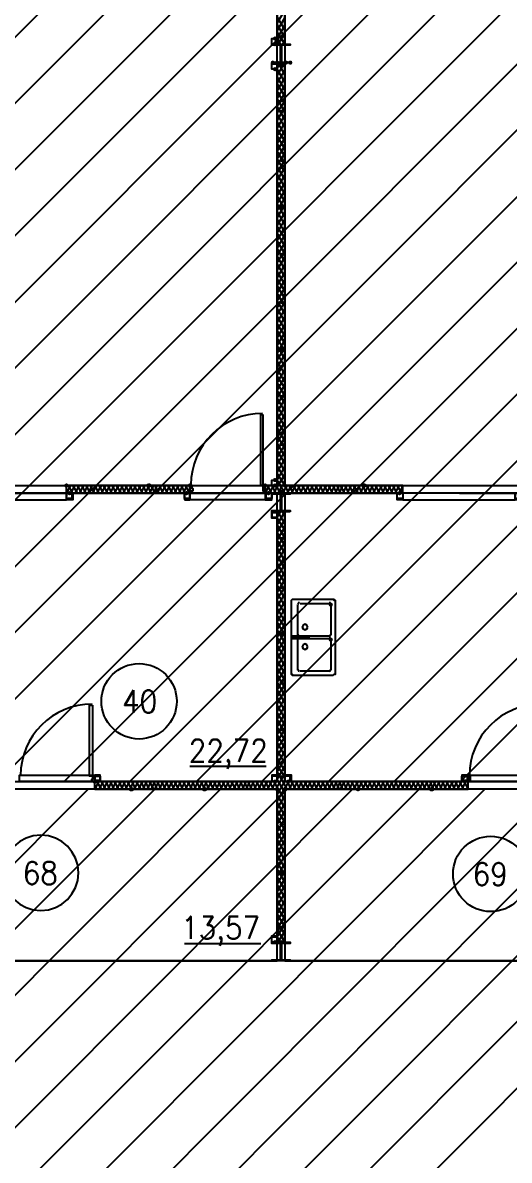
# Model space of a CAD drawing. Header units: millimetres. Extents: x 0 to 420, y 0 to 297.
# Drawn here: x 194.56 to 213.42, y 174.48 to 218.55 of the extents above; entities that cross this region are included whole.
import ezdxf

# ---------------------------------------------------------------- set-up
doc = ezdxf.new("R2010")
doc.units = ezdxf.units.MM
doc.layers.get('0').update_dxf_attribs({"linetype": 'CONTINUOUS'})
doc.styles.get("Standard").update_dxf_attribs({"font": 'STANDARD'})

msp = doc.modelspace()

# ---------------------------------------------------------------- hatches: boundary and pattern name
at = {"true_color": 0x000007}
for points in [[(204.427667, 217.932), (204.402796, 217.872204), (204.343, 217.847333), (204.283204, 217.872204), (204.258333, 217.932), (204.283204, 217.991796), (204.343, 218.016667), (204.402796, 217.991796)], [(204.427667, 217.720333), (204.402796, 217.660537), (204.343, 217.635667), (204.283204, 217.660537), (204.258333, 217.720333), (204.283204, 217.780129), (204.343, 217.805), (204.402796, 217.780129)], [(204.343, 217.000667), (204.318129, 216.940871), (204.258333, 216.916), (204.198537, 216.940871), (204.173667, 217.000667), (204.198537, 217.060462), (204.258333, 217.085333), (204.318129, 217.060463)], [(204.427667, 216.746667), (204.402796, 216.686871), (204.343, 216.662), (204.283204, 216.686871), (204.258333, 216.746667), (204.283204, 216.806462), (204.343, 216.831333), (204.402796, 216.806463)], [(204.512333, 217.000667), (204.487462, 216.940871), (204.427667, 216.916), (204.367871, 216.940871), (204.343, 217.000667), (204.367871, 217.060462), (204.427667, 217.085333), (204.487462, 217.060463)], [(204.681667, 216.916), (204.656796, 216.856204), (204.597, 216.831333), (204.537204, 216.856204), (204.512333, 216.916), (204.537204, 216.975796), (204.597, 217.000667), (204.656796, 216.975796)], [(204.851, 217.000667), (204.826129, 216.940871), (204.766333, 216.916), (204.706538, 216.940871), (204.681667, 217.000667), (204.706537, 217.060462), (204.766333, 217.085333), (204.826129, 217.060463)], [(205.020333, 217.000667), (204.995462, 216.940871), (204.935667, 216.916), (204.875871, 216.940871), (204.851, 217.000667), (204.875871, 217.060462), (204.935667, 217.085333), (204.995462, 217.060463)], [(204.681667, 215.095667), (204.656796, 215.035871), (204.597, 215.011), (204.537204, 215.035871), (204.512333, 215.095667), (204.537204, 215.155462), (204.597, 215.180333), (204.656796, 215.155463)], [(204.681667, 213.233), (204.656796, 213.173204), (204.597, 213.148333), (204.537204, 213.173204), (204.512333, 213.233), (204.537204, 213.292796), (204.597, 213.317667), (204.656796, 213.292796)], [(204.681667, 211.412667), (204.656796, 211.352871), (204.597, 211.328), (204.537204, 211.352871), (204.512333, 211.412667), (204.537204, 211.472462), (204.597, 211.497333), (204.656796, 211.472463)], [(204.681667, 209.55), (204.656796, 209.490204), (204.597, 209.465333), (204.537204, 209.490204), (204.512333, 209.55), (204.537204, 209.609796), (204.597, 209.634667), (204.656796, 209.609796)], [(204.681667, 207.729667), (204.656796, 207.669871), (204.597, 207.645), (204.537204, 207.669871), (204.512333, 207.729667), (204.537204, 207.789462), (204.597, 207.814333), (204.656796, 207.789463)], [(204.681667, 205.867), (204.656796, 205.807204), (204.597, 205.782333), (204.537204, 205.807204), (204.512333, 205.867), (204.537204, 205.926796), (204.597, 205.951667), (204.656796, 205.926796)], [(204.681667, 204.046667), (204.656796, 203.986871), (204.597, 203.962), (204.537204, 203.986871), (204.512333, 204.046667), (204.537204, 204.106462), (204.597, 204.131333), (204.656796, 204.106463)], [(204.681667, 202.226333), (204.656796, 202.166537), (204.597, 202.141667), (204.537204, 202.166537), (204.512333, 202.226333), (204.537204, 202.286129), (204.597, 202.311), (204.656796, 202.286129)], [(201.125667, 200.617667), (201.100796, 200.557871), (201.041, 200.533), (200.981204, 200.557871), (200.956333, 200.617667), (200.981204, 200.677462), (201.041, 200.702333), (201.100796, 200.677463)], [(204.427667, 200.829333), (204.402796, 200.769537), (204.343, 200.744667), (204.283204, 200.769537), (204.258333, 200.829333), (204.283204, 200.889129), (204.343, 200.914), (204.402796, 200.889129)], [(204.427667, 200.617667), (204.402796, 200.557871), (204.343, 200.533), (204.283204, 200.557871), (204.258333, 200.617667), (204.283204, 200.677462), (204.343, 200.702333), (204.402796, 200.677463)], [(196.469, 200.321333), (196.444129, 200.261537), (196.384333, 200.236667), (196.324538, 200.261537), (196.299667, 200.321333), (196.324537, 200.381129), (196.384333, 200.406), (196.444129, 200.381129)], [(200.998667, 200.321333), (200.973796, 200.261537), (200.914, 200.236667), (200.854204, 200.261537), (200.829333, 200.321333), (200.854204, 200.381129), (200.914, 200.406), (200.973796, 200.381129)], [(204.173667, 200.321333), (204.148796, 200.261537), (204.089, 200.236667), (204.029204, 200.261537), (204.004333, 200.321333), (204.029204, 200.381129), (204.089, 200.406), (204.148796, 200.381129)], [(204.681667, 200.363667), (204.656796, 200.303871), (204.597, 200.279), (204.537204, 200.303871), (204.512333, 200.363667), (204.537204, 200.423462), (204.597, 200.448333), (204.656796, 200.423463)], [(209.253667, 200.321333), (209.228796, 200.261537), (209.169, 200.236667), (209.109204, 200.261537), (209.084333, 200.321333), (209.109204, 200.381129), (209.169, 200.406), (209.228796, 200.381129)], [(204.681667, 198.543333), (204.656796, 198.483537), (204.597, 198.458667), (204.537204, 198.483537), (204.512333, 198.543333), (204.537204, 198.603129), (204.597, 198.628), (204.656796, 198.603129)], [(204.681667, 196.680667), (204.656796, 196.620871), (204.597, 196.596), (204.537204, 196.620871), (204.512333, 196.680667), (204.537204, 196.740462), (204.597, 196.765333), (204.656796, 196.740463)], [(206.586667, 196.003333), (206.561796, 195.943537), (206.502, 195.918667), (206.442204, 195.943537), (206.417333, 196.003333), (206.442204, 196.063129), (206.502, 196.088), (206.561796, 196.063129)], [(204.681667, 194.860333), (204.656796, 194.800537), (204.597, 194.775667), (204.537204, 194.800537), (204.512333, 194.860333), (204.537204, 194.920129), (204.597, 194.945), (204.656796, 194.920129)], [(206.586667, 194.648667), (206.561796, 194.588871), (206.502, 194.564), (206.442204, 194.588871), (206.417333, 194.648667), (206.442204, 194.708462), (206.502, 194.733333), (206.561796, 194.708463)], [(204.681667, 192.997667), (204.656796, 192.937871), (204.597, 192.913), (204.537204, 192.937871), (204.512333, 192.997667), (204.537204, 193.057462), (204.597, 193.082333), (204.656796, 193.057463)], [(204.681667, 191.177333), (204.656796, 191.117537), (204.597, 191.092667), (204.537204, 191.117537), (204.512333, 191.177333), (204.537204, 191.237129), (204.597, 191.262), (204.656796, 191.237129)], [(197.442667, 189.145333), (197.417796, 189.085537), (197.358, 189.060667), (197.298204, 189.085537), (197.273333, 189.145333), (197.298204, 189.205129), (197.358, 189.23), (197.417796, 189.205129)], [(204.427667, 189.145333), (204.402796, 189.085537), (204.343, 189.060667), (204.283204, 189.085537), (204.258333, 189.145333), (204.283204, 189.205129), (204.343, 189.23), (204.402796, 189.205129)], [(204.681667, 189.314667), (204.656796, 189.254871), (204.597, 189.23), (204.537204, 189.254871), (204.512333, 189.314667), (204.537204, 189.374462), (204.597, 189.399333), (204.656796, 189.374463)], [(204.935667, 189.145333), (204.910796, 189.085537), (204.851, 189.060667), (204.791204, 189.085537), (204.766333, 189.145333), (204.791204, 189.205129), (204.851, 189.23), (204.910796, 189.205129)], [(204.681667, 187.494333), (204.656796, 187.434537), (204.597, 187.409667), (204.537204, 187.434537), (204.512333, 187.494333), (204.537204, 187.554129), (204.597, 187.579), (204.656796, 187.554129)], [(204.681667, 185.631667), (204.656796, 185.571871), (204.597, 185.547), (204.537204, 185.571871), (204.512333, 185.631667), (204.537204, 185.691462), (204.597, 185.716333), (204.656796, 185.691463)], [(204.427667, 182.922333), (204.402796, 182.862537), (204.343, 182.837667), (204.283204, 182.862537), (204.258333, 182.922333), (204.283204, 182.982129), (204.343, 183.007), (204.402796, 182.982129)], [(204.681667, 182.922333), (204.656796, 182.862537), (204.597, 182.837667), (204.537204, 182.862537), (204.512333, 182.922333), (204.537204, 182.982129), (204.597, 183.007), (204.656796, 182.982129)]]:
    msp.add_hatch(color=0, dxfattribs=at).paths.add_polyline_path(points, flags=0)
at = {"true_color": 0x0000fe}
for points in [[(196.342, 200.617667), (196.317129, 200.557871), (196.257333, 200.533), (196.197538, 200.557871), (196.172667, 200.617667), (196.197537, 200.677462), (196.257333, 200.702333), (196.317129, 200.677463)], [(196.342, 200.617667), (196.317129, 200.557871), (196.257333, 200.533), (196.197538, 200.557871), (196.172667, 200.617667), (196.197537, 200.677462), (196.257333, 200.702333), (196.317129, 200.677463)], [(199.517, 200.617667), (199.492129, 200.557871), (199.432333, 200.533), (199.372537, 200.557871), (199.347667, 200.617667), (199.372537, 200.677462), (199.432333, 200.702333), (199.492129, 200.677463)], [(199.559333, 200.617667), (199.534463, 200.557871), (199.474667, 200.533), (199.414871, 200.557871), (199.39, 200.617667), (199.414871, 200.677462), (199.474667, 200.702333), (199.534462, 200.677463)], [(204.046667, 200.617667), (204.021796, 200.557871), (203.962, 200.533), (203.902204, 200.557871), (203.877333, 200.617667), (203.902204, 200.677462), (203.962, 200.702333), (204.021796, 200.677463)], [(204.808667, 200.617667), (204.783796, 200.557871), (204.724, 200.533), (204.664204, 200.557871), (204.639333, 200.617667), (204.664204, 200.677462), (204.724, 200.702333), (204.783796, 200.677463)], [(204.808667, 200.617667), (204.783796, 200.557871), (204.724, 200.533), (204.664204, 200.557871), (204.639333, 200.617667), (204.664204, 200.677462), (204.724, 200.702333), (204.783796, 200.677463)], [(204.808667, 200.617667), (204.783796, 200.557871), (204.724, 200.533), (204.664204, 200.557871), (204.639333, 200.617667), (204.664204, 200.677462), (204.724, 200.702333), (204.783796, 200.677463)], [(207.856667, 200.617667), (207.831796, 200.557871), (207.772, 200.533), (207.712204, 200.557871), (207.687333, 200.617667), (207.712204, 200.677462), (207.772, 200.702333), (207.831796, 200.677463)], [(207.899, 200.617667), (207.874129, 200.557871), (207.814333, 200.533), (207.754538, 200.557871), (207.729667, 200.617667), (207.754537, 200.677462), (207.814333, 200.702333), (207.874129, 200.677463)], [(198.839667, 188.849), (198.814796, 188.789204), (198.755, 188.764333), (198.695204, 188.789204), (198.670333, 188.849), (198.695204, 188.908796), (198.755, 188.933667), (198.814796, 188.908796)], [(198.882, 188.849), (198.857129, 188.789204), (198.797333, 188.764333), (198.737537, 188.789204), (198.712667, 188.849), (198.737537, 188.908796), (198.797333, 188.933667), (198.857129, 188.908796)], [(201.676, 188.849), (201.651129, 188.789204), (201.591333, 188.764333), (201.531538, 188.789204), (201.506667, 188.849), (201.531537, 188.908796), (201.591333, 188.933667), (201.651129, 188.908796)], [(201.718333, 188.849), (201.693463, 188.789204), (201.633667, 188.764333), (201.573871, 188.789204), (201.549, 188.849), (201.573871, 188.908796), (201.633667, 188.933667), (201.693462, 188.908796)], [(204.512333, 188.849), (204.487462, 188.789204), (204.427667, 188.764333), (204.367871, 188.789204), (204.343, 188.849), (204.367871, 188.908796), (204.427667, 188.933667), (204.487462, 188.908796)], [(204.512333, 188.849), (204.487462, 188.789204), (204.427667, 188.764333), (204.367871, 188.789204), (204.343, 188.849), (204.367871, 188.908796), (204.427667, 188.933667), (204.487462, 188.908796)], [(204.808667, 188.849), (204.783796, 188.789204), (204.724, 188.764333), (204.664204, 188.789204), (204.639333, 188.849), (204.664204, 188.908796), (204.724, 188.933667), (204.783796, 188.908796)], [(207.645, 188.849), (207.620129, 188.789204), (207.560333, 188.764333), (207.500538, 188.789204), (207.475667, 188.849), (207.500537, 188.908796), (207.560333, 188.933667), (207.620129, 188.908796)], [(207.645, 188.849), (207.620129, 188.789204), (207.560333, 188.764333), (207.500538, 188.789204), (207.475667, 188.849), (207.500537, 188.908796), (207.560333, 188.933667), (207.620129, 188.908796)], [(210.481333, 188.849), (210.456462, 188.789204), (210.396667, 188.764333), (210.336871, 188.789204), (210.312, 188.849), (210.336871, 188.908796), (210.396667, 188.933667), (210.456462, 188.908796)], [(210.523667, 188.849), (210.498796, 188.789204), (210.439, 188.764333), (210.379204, 188.789204), (210.354333, 188.849), (210.379204, 188.908796), (210.439, 188.933667), (210.498796, 188.908796)]]:
    msp.add_hatch(color=0, dxfattribs=at).paths.add_polyline_path(points, flags=0)
at = {"true_color": 0x000007}
h = msp.add_hatch(color=0, dxfattribs=at)
h.paths.add_polyline_path([(196.257333, 200.617667), (201.041, 200.617667)], flags=0)
h.paths.add_polyline_path([(201.041, 200.617667), (196.257333, 200.617667)], flags=0)
h = msp.add_hatch(color=0, dxfattribs=at)
h.paths.add_polyline_path([(203.962, 200.617667), (204.724, 200.617667)], flags=0)
h.paths.add_polyline_path([(204.724, 200.617667), (203.962, 200.617667)], flags=0)
h = msp.add_hatch(color=0, dxfattribs=at)
h.paths.add_polyline_path([(204.724, 200.617667), (209.296, 200.617667)], flags=0)
h.paths.add_polyline_path([(209.296, 200.617667), (204.724, 200.617667)], flags=0)
h = msp.add_hatch(color=0, dxfattribs=at)
h.paths.add_polyline_path([(197.358, 188.849), (204.427667, 188.849)], flags=0)
h.paths.add_polyline_path([(204.427667, 188.849), (197.358, 188.849)], flags=0)
h = msp.add_hatch(color=0, dxfattribs=at)
h.paths.add_polyline_path([(204.724, 188.849), (211.836, 188.849)], flags=0)
h.paths.add_polyline_path([(211.836, 188.849), (204.724, 188.849)], flags=0)

# ---------------------------------------------------------------- linework, layer by layer
at = {"color": 0, "true_color": 0x000005}
for points in [[(165.396334, 189.145333), (211.370334, 235.076999)], [(167.978668, 189.145333), (213.910334, 235.076999)], [(170.518668, 189.145333), (216.492667, 235.076999)], [(173.101001, 189.145333), (219.032667, 235.076999)], [(175.683334, 189.145333), (221.615001, 235.076999)], [(178.223334, 189.145333), (224.155001, 235.076999)], [(180.805668, 189.145333), (226.737334, 235.076999)], [(183.345668, 189.145333), (229.277334, 235.076999)], [(185.928001, 189.145333), (231.859667, 235.076999)], [(188.468001, 189.145333), (234.399667, 235.076999)], [(191.050334, 189.145333), (236.982001, 235.076999)], [(193.590334, 189.145333), (239.522001, 235.076999)], [(196.172668, 189.145333), (239.733667, 232.706332)], [(198.712668, 189.145333), (239.733667, 230.166332)], [(201.295001, 189.145333), (239.733667, 227.583999)], [(203.835001, 189.145333), (239.733667, 225.043999)], [(206.417334, 189.145333), (239.733667, 222.461666)], [(208.957334, 189.145333), (239.733667, 219.921666)], [(211.539668, 189.145333), (239.733667, 217.339332)]]:
    msp.add_lwpolyline(points, dxfattribs=at)
at = {"color": 0, "true_color": 0x000007}
for points in [[(204.427667, 235.077), (187.325, 235.077), (187.325, 200.617667), (204.427667, 200.617667)], [(221.826667, 235.077), (204.724, 235.077), (204.724, 200.617667), (221.826667, 200.617667)], [(204.724, 217.720333), (204.724, 234.357333), (204.427667, 234.357333), (204.427667, 217.720333)], [(204.427667, 217.720333), (204.216, 217.720333), (204.216, 217.932), (204.427667, 217.932), (204.427667, 217.720333), (204.216, 217.720333), (204.216, 217.932), (204.427667, 217.932)], [(204.935667, 217.000667), (204.216, 217.000667), (204.554667, 217.000667), (204.554667, 217.678), (204.216, 217.678), (204.216, 217.720333), (204.935667, 217.720333), (204.935667, 217.678), (204.597, 217.678), (204.597, 217.000667)], [(204.427667, 216.746667), (204.216, 216.746667), (204.216, 216.958333), (204.427667, 216.958333), (204.427667, 216.746667), (204.216, 216.746667), (204.216, 217.000667), (204.427667, 217.000667)], [(203.877333, 203.369333), (203.877333, 200.617667), (203.792667, 200.617667), (203.792667, 203.369333)], [(196.257333, 200.617667), (201.041, 200.617667)], [(201.041, 200.617667), (196.257333, 200.617667)], [(201.041, 200.617667), (196.257333, 200.617667), (201.041, 200.617667), (196.257333, 200.617667)], [(201.168, 200.406), (201.168, 200.490667), (201.125667, 200.490667), (201.125667, 200.617667), (201.041, 200.617667), (201.041, 200.406)], [(201.041, 200.617667), (201.041, 200.406)], [(203.962, 200.406), (203.962, 200.617667), (203.877333, 200.617667), (203.877333, 200.490667), (203.877333, 200.406)], [(203.962, 200.617667), (204.724, 200.617667)], [(204.724, 200.617667), (203.962, 200.617667)], [(203.962, 200.617667), (203.962, 200.406)], [(203.962, 200.617667), (204.724, 200.617667)], [(203.962, 200.617667), (204.724, 200.617667)], [(204.427667, 200.617667), (204.216, 200.617667), (204.216, 200.829333), (204.427667, 200.829333), (204.427667, 200.617667), (204.216, 200.617667), (204.216, 200.829333), (204.427667, 200.829333)], [(204.724, 200.617667), (209.296, 200.617667)], [(209.296, 200.617667), (204.724, 200.617667)], [(209.296, 200.617667), (204.724, 200.617667), (209.296, 200.617667), (204.724, 200.617667)], [(204.427667, 200.321333), (187.325, 200.321333), (187.325, 189.145333), (204.427667, 189.145333)], [(200.829333, 200.067333), (201.041, 200.067333), (201.041, 200.321333), (200.829333, 200.321333)], [(200.829333, 200.109667), (200.829333, 200.321333), (201.041, 200.321333), (201.041, 200.109667)], [(203.962, 200.067333), (204.216, 200.067333), (204.216, 200.321333), (203.962, 200.321333)], [(204.004333, 200.109667), (204.004333, 200.321333), (204.216, 200.321333), (204.216, 200.109667)], [(204.935667, 199.601667), (204.216, 199.601667), (204.216, 199.644), (204.554667, 199.644), (204.554667, 200.279), (204.216, 200.279), (204.216, 200.321333), (204.935667, 200.321333), (204.935667, 200.279), (204.597, 200.279), (204.597, 199.644), (204.935667, 199.644)], [(221.826667, 200.321333), (204.724, 200.321333), (204.724, 189.145333), (221.826667, 189.145333)], [(209.084333, 200.321333), (209.296, 200.321333), (209.296, 200.109667), (209.084333, 200.109667), (209.084333, 200.321333), (209.296, 200.321333), (209.296, 200.067333), (209.084333, 200.067333)], [(204.427667, 199.347667), (204.216, 199.347667), (204.216, 199.601667), (204.427667, 199.601667)], [(204.427667, 199.39), (204.427667, 199.559333), (204.216, 199.559333), (204.216, 199.39)], [(206.671333, 196.130333), (206.671333, 193.336333), (206.671333, 193.294), (206.629, 193.294), (206.586667, 193.251667), (205.020333, 193.251667), (205.020333, 193.294), (204.978, 193.294), (204.978, 193.336333), (204.978, 196.130333), (204.978, 196.172667), (205.020333, 196.215), (206.586667, 196.215), (206.629, 196.215), (206.629, 196.172667), (206.671333, 196.172667)], [(205.613, 195.1355), (205.582007, 195.21034), (205.507167, 195.241333), (205.432327, 195.21034), (205.401333, 195.1355), (205.432327, 195.06066), (205.507167, 195.029667), (205.582007, 195.06066)], [(205.613, 194.775667), (205.655333, 194.775667), (205.655333, 194.733333), (205.613, 194.691), (205.062667, 194.691), (205.020333, 194.691), (205.020333, 194.733333), (205.020333, 194.775667), (205.062667, 194.775667)], [(205.189667, 194.775667), (205.062667, 194.775667), (205.020333, 194.775667), (205.020333, 194.733333), (205.020333, 194.691), (205.062667, 194.691), (205.189667, 194.691), (205.020333, 194.691), (205.020333, 194.775667)], [(205.316667, 194.775667), (205.189667, 194.775667)], [(205.316667, 194.691), (205.189667, 194.691)], [(205.613, 194.3735), (205.582007, 194.44834), (205.507167, 194.479333), (205.432327, 194.44834), (205.401333, 194.3735), (205.432327, 194.29866), (205.507167, 194.267667), (205.582007, 194.29866)], [(197.273333, 192.108667), (197.273333, 189.357), (197.146333, 189.357), (197.146333, 192.108667)], [(197.358, 189.145333), (197.358, 189.357), (197.273333, 189.357), (197.273333, 189.23), (197.231, 189.23), (197.231, 189.145333)], [(197.358, 189.145333), (197.569667, 189.145333), (197.569667, 189.399333), (197.358, 189.399333)], [(197.358, 189.187667), (197.358, 189.357), (197.569667, 189.357), (197.569667, 189.187667)], [(204.216, 189.145333), (204.427667, 189.145333), (204.427667, 189.357), (204.216, 189.357), (204.216, 189.145333), (204.427667, 189.145333), (204.427667, 189.399333), (204.216, 189.399333)], [(204.724, 189.145333), (204.935667, 189.145333), (204.935667, 189.357), (204.724, 189.357), (204.724, 189.145333), (204.978, 189.145333), (204.978, 189.399333), (204.724, 189.399333)], [(211.582, 189.145333), (211.836, 189.145333), (211.836, 189.399333), (211.582, 189.399333)], [(211.582, 189.187667), (211.582, 189.357), (211.793667, 189.357), (211.793667, 189.187667)], [(211.920667, 189.145333), (211.920667, 189.23), (211.920667, 189.357), (211.836, 189.357), (211.836, 189.145333)], [(197.358, 188.849), (204.427667, 188.849)], [(204.427667, 188.849), (197.358, 188.849)], [(197.358, 188.849), (204.427667, 188.849)], [(197.358, 188.849), (204.427667, 188.849)], [(204.724, 188.849), (211.836, 188.849)], [(211.836, 188.849), (204.724, 188.849)], [(211.836, 188.849), (204.724, 188.849), (211.836, 188.849), (204.724, 188.849)], [(204.427667, 182.922333), (204.216, 182.922333), (204.216, 183.134), (204.427667, 183.134), (204.427667, 182.922333), (204.216, 182.922333), (204.216, 183.176333), (204.427667, 183.176333)], [(204.935667, 182.202667), (204.216, 182.202667), (204.216, 182.245), (204.554667, 182.245), (204.554667, 182.88), (204.216, 182.88), (204.216, 182.922333), (204.935667, 182.922333), (204.935667, 182.88), (204.597, 182.88), (204.597, 182.245), (204.935667, 182.245)]]:
    msp.add_lwpolyline(points, close=True, dxfattribs=at)
for points in [[(204.427667, 218.524667), (204.724, 219.032667)], [(204.724, 218.270667), (204.427667, 218.778667)], [(204.427667, 218.228333), (204.724, 218.736333)], [(204.724, 217.974333), (204.427667, 218.482333)], [(204.427667, 217.932), (204.724, 218.44)], [(204.724, 217.720333), (204.427667, 218.186)], [(204.47, 217.720333), (204.724, 218.143667)], [(204.258333, 217.678), (204.258333, 217.720333)], [(204.554667, 217.720333), (204.427667, 217.932)], [(204.427667, 217.678), (204.427667, 217.720333)], [(204.597, 217.000667), (204.597, 217.720333)], [(204.639333, 217.720333), (204.724, 217.847333)], [(204.766333, 217.678), (204.766333, 217.720333)], [(204.935667, 217.678), (204.935667, 217.720333)], [(204.343, 216.958333), (204.343, 217.000667)], [(204.427667, 216.789), (204.554667, 217.000667)], [(204.427667, 216.492667), (204.724, 217.000667)], [(204.724, 200.617667), (204.724, 217.000667), (204.427667, 217.000667), (204.427667, 200.617667)], [(204.724, 216.535), (204.47, 217.000667)], [(204.724, 216.831333), (204.639333, 217.000667)], [(204.724, 216.238667), (204.427667, 216.746667)], [(204.427667, 216.196333), (204.724, 216.704333)], [(204.724, 215.942333), (204.427667, 216.450333)], [(204.427667, 215.9), (204.724, 216.408)], [(204.724, 215.688333), (204.427667, 216.196333)], [(204.427667, 215.603667), (204.724, 216.111667)], [(204.724, 215.392), (204.427667, 215.9)], [(204.427667, 215.307333), (204.724, 215.815333)], [(204.724, 215.095667), (204.427667, 215.603667)], [(204.427667, 215.053333), (204.724, 215.519)], [(204.724, 214.799333), (204.427667, 215.307333)], [(204.427667, 214.757), (204.724, 215.265)], [(204.724, 214.503), (204.427667, 215.011)], [(204.427667, 214.460667), (204.724, 214.968667)], [(204.724, 214.206667), (204.427667, 214.714667)], [(204.427667, 214.164333), (204.724, 214.672333)], [(204.724, 213.952667), (204.427667, 214.418333)], [(204.427667, 213.868), (204.724, 214.376)], [(204.724, 213.656333), (204.427667, 214.164333)], [(204.427667, 213.571667), (204.724, 214.079667)], [(204.724, 213.36), (204.427667, 213.868)], [(204.427667, 213.275333), (204.724, 213.783333)], [(204.724, 213.063667), (204.427667, 213.571667)], [(204.427667, 213.021333), (204.724, 213.487)], [(204.724, 212.767333), (204.427667, 213.275333)], [(204.427667, 212.725), (204.724, 213.233)], [(204.724, 212.471), (204.427667, 212.979)], [(204.427667, 212.428667), (204.724, 212.936667)], [(204.724, 212.174667), (204.427667, 212.682667)], [(204.427667, 212.132333), (204.724, 212.640333)], [(204.724, 211.920667), (204.427667, 212.386333)], [(204.427667, 211.836), (204.724, 212.344)], [(204.724, 211.624333), (204.427667, 212.132333)], [(204.427667, 211.539667), (204.724, 212.047667)], [(204.724, 211.328), (204.427667, 211.836)], [(204.427667, 211.285667), (204.724, 211.751333)], [(204.724, 211.031667), (204.427667, 211.539667)], [(204.427667, 210.989333), (204.724, 211.497333)], [(204.724, 210.735333), (204.427667, 211.243333)], [(204.427667, 210.693), (204.724, 211.201)], [(204.724, 210.439), (204.427667, 210.947)], [(204.427667, 210.396667), (204.724, 210.904667)], [(204.724, 210.185), (204.427667, 210.650667)], [(204.427667, 210.100333), (204.724, 210.608333)], [(204.724, 209.888667), (204.427667, 210.396667)], [(204.427667, 209.804), (204.724, 210.312)], [(204.724, 209.592333), (204.427667, 210.100333)], [(204.427667, 209.507667), (204.724, 210.015667)], [(204.724, 209.296), (204.427667, 209.804)], [(204.427667, 209.253667), (204.724, 209.719333)], [(204.724, 208.999667), (204.427667, 209.507667)], [(204.427667, 208.957333), (204.724, 209.465333)], [(204.724, 208.703333), (204.427667, 209.211333)], [(204.427667, 208.661), (204.724, 209.169)], [(204.724, 208.407), (204.427667, 208.915)], [(204.427667, 208.364667), (204.724, 208.872667)], [(204.724, 208.153), (204.427667, 208.618667)], [(204.427667, 208.068333), (204.724, 208.576333)], [(204.724, 207.856667), (204.427667, 208.364667)], [(204.427667, 207.772), (204.724, 208.28)], [(204.724, 207.560333), (204.427667, 208.068333)], [(204.427667, 207.518), (204.724, 207.983667)], [(204.724, 207.264), (204.427667, 207.772)], [(204.427667, 207.221667), (204.724, 207.729667)], [(204.724, 206.967667), (204.427667, 207.475667)], [(204.427667, 206.925333), (204.724, 207.433333)], [(204.724, 206.671333), (204.427667, 207.179333)], [(204.427667, 206.629), (204.724, 207.137)], [(204.724, 206.417333), (204.427667, 206.883)], [(204.427667, 206.332667), (204.724, 206.840667)], [(204.724, 206.121), (204.427667, 206.629)], [(204.427667, 206.036333), (204.724, 206.544333)], [(204.724, 205.824667), (204.427667, 206.332667)], [(204.427667, 205.74), (204.724, 206.248)], [(204.724, 205.528333), (204.427667, 206.036333)], [(204.427667, 205.486), (204.724, 205.951667)], [(204.724, 205.232), (204.427667, 205.74)], [(204.427667, 205.189667), (204.724, 205.697667)], [(204.724, 204.935667), (204.427667, 205.443667)], [(204.427667, 204.893333), (204.724, 205.401333)], [(204.724, 204.639333), (204.427667, 205.147333)], [(204.427667, 204.597), (204.724, 205.105)], [(204.724, 204.385333), (204.427667, 204.851)], [(204.427667, 204.300667), (204.724, 204.808667)], [(204.724, 204.089), (204.427667, 204.597)], [(204.427667, 204.004333), (204.724, 204.512333)], [(204.724, 203.792667), (204.427667, 204.300667)], [(204.427667, 203.750333), (204.724, 204.216)], [(204.724, 203.496333), (204.427667, 204.004333)], [(204.427667, 203.454), (204.724, 203.962)], [(204.724, 203.2), (204.427667, 203.708)], [(204.427667, 203.157667), (204.724, 203.665667)], [(203.856167, 203.411667), (203.572658, 203.397351), (203.29734, 203.355333), (203.031605, 203.287007), (202.776849, 203.193766), (202.534463, 203.077004), (202.305843, 202.938114), (202.092381, 202.778491), (201.895472, 202.599528), (201.716509, 202.402619), (201.556886, 202.189157), (201.417996, 201.960537), (201.301234, 201.718151), (201.207993, 201.463395), (201.139667, 201.19766), (201.097649, 200.922342), (201.083333, 200.638833)], [(204.724, 202.903667), (204.427667, 203.411667)], [(204.427667, 202.861333), (204.724, 203.369333)], [(204.724, 202.649667), (204.427667, 203.115333)], [(204.427667, 202.565), (204.724, 203.073)], [(204.724, 202.353333), (204.427667, 202.861333)], [(204.427667, 202.268667), (204.724, 202.776667)], [(204.724, 202.057), (204.427667, 202.565)], [(204.427667, 201.972333), (204.724, 202.480333)], [(204.724, 201.760667), (204.427667, 202.268667)], [(204.427667, 201.718333), (204.724, 202.184)], [(204.724, 201.464333), (204.427667, 201.972333)], [(204.427667, 201.422), (204.724, 201.93)], [(204.724, 201.168), (204.427667, 201.676)], [(204.427667, 201.125667), (204.724, 201.633667)], [(204.724, 200.871667), (204.427667, 201.379667)], [(204.427667, 200.829333), (204.724, 201.337333)], [(204.724, 200.617667), (204.427667, 201.083333)], [(204.47, 200.617667), (204.724, 201.041)], [(196.257333, 200.575333), (196.257333, 200.617667)], [(196.257333, 200.321333), (196.426667, 200.617667)], [(201.041, 200.617667), (196.257333, 200.617667), (201.041, 200.617667), (196.257333, 200.617667)], [(196.257333, 200.321333), (196.257333, 200.617667)], [(196.257333, 200.321333), (196.257333, 200.617667)], [(201.041, 200.617667), (196.257333, 200.617667)], [(196.511333, 200.321333), (196.342, 200.617667)], [(196.426667, 200.321333), (196.596, 200.617667)], [(196.680667, 200.321333), (196.511333, 200.617667)], [(196.596, 200.321333), (196.765333, 200.617667)], [(196.85, 200.321333), (196.680667, 200.617667)], [(196.765333, 200.321333), (196.934667, 200.617667)], [(197.019333, 200.321333), (196.85, 200.617667)], [(196.934667, 200.321333), (197.104, 200.617667)], [(197.188667, 200.321333), (197.019333, 200.617667)], [(197.104, 200.321333), (197.273333, 200.617667)], [(197.358, 200.321333), (197.188667, 200.617667)], [(197.273333, 200.321333), (197.442667, 200.617667)], [(197.527333, 200.321333), (197.358, 200.617667)], [(197.442667, 200.321333), (197.612, 200.617667)], [(197.696667, 200.321333), (197.527333, 200.617667)], [(197.612, 200.321333), (197.781333, 200.617667)], [(197.866, 200.321333), (197.696667, 200.617667)], [(197.781333, 200.321333), (197.950667, 200.617667)], [(198.035333, 200.321333), (197.866, 200.617667)], [(197.950667, 200.321333), (198.12, 200.617667)], [(198.204667, 200.321333), (198.035333, 200.617667)], [(198.12, 200.321333), (198.289333, 200.617667)], [(198.374, 200.321333), (198.204667, 200.617667)], [(198.289333, 200.321333), (198.458667, 200.617667)], [(198.543333, 200.321333), (198.374, 200.617667)], [(198.458667, 200.321333), (198.628, 200.617667)], [(198.712667, 200.321333), (198.543333, 200.617667)], [(198.628, 200.321333), (198.797333, 200.617667)], [(198.882, 200.321333), (198.712667, 200.617667)], [(198.797333, 200.321333), (198.966667, 200.617667)], [(199.051333, 200.321333), (198.882, 200.617667)], [(198.966667, 200.321333), (199.136, 200.617667)], [(199.220667, 200.321333), (199.051333, 200.617667)], [(199.136, 200.321333), (199.305333, 200.617667)], [(199.39, 200.321333), (199.220667, 200.617667)], [(199.305333, 200.321333), (199.474667, 200.617667)], [(199.559333, 200.321333), (199.39, 200.617667)], [(199.474667, 200.321333), (199.644, 200.617667)], [(199.686333, 200.321333), (199.559333, 200.617667)], [(199.644, 200.321333), (199.771, 200.617667)], [(199.855667, 200.321333), (199.686333, 200.617667)], [(199.771, 200.321333), (199.940333, 200.617667)], [(200.025, 200.321333), (199.855667, 200.617667)], [(199.940333, 200.321333), (200.109667, 200.617667)], [(200.194333, 200.321333), (200.025, 200.617667)], [(200.109667, 200.321333), (200.279, 200.617667)], [(200.363667, 200.321333), (200.194333, 200.617667)], [(200.279, 200.321333), (200.448333, 200.617667)], [(200.533, 200.321333), (200.363667, 200.617667)], [(200.448333, 200.321333), (200.617667, 200.617667)], [(200.702333, 200.321333), (200.533, 200.617667)], [(200.617667, 200.321333), (200.787, 200.617667)], [(200.871667, 200.321333), (200.702333, 200.617667)], [(200.787, 200.321333), (200.956333, 200.617667)], [(201.041, 200.321333), (200.871667, 200.617667)], [(201.041, 200.321333), (201.041, 200.406), (201.041, 200.617667)], [(203.962, 200.321333), (204.131333, 200.617667)], [(203.962, 200.617667), (204.724, 200.617667), (203.962, 200.617667), (204.724, 200.617667)], [(203.962, 200.321333), (203.962, 200.406), (203.962, 200.617667)], [(204.427667, 200.617667), (203.962, 200.617667)], [(204.216, 200.321333), (204.046667, 200.617667)], [(204.131333, 200.321333), (204.300667, 200.617667)], [(204.385333, 200.321333), (204.216, 200.617667)], [(204.300667, 200.321333), (204.47, 200.617667)], [(204.554667, 200.321333), (204.385333, 200.617667)], [(204.554667, 200.617667), (204.427667, 200.829333)], [(204.47, 200.321333), (204.639333, 200.617667)], [(204.724, 200.321333), (204.554667, 200.617667)], [(204.639333, 200.617667), (204.724, 200.744667)], [(204.639333, 200.321333), (204.808667, 200.617667)], [(204.893333, 200.321333), (204.724, 200.617667)], [(209.296, 200.617667), (204.724, 200.617667), (209.296, 200.617667), (204.724, 200.617667)], [(209.296, 200.617667), (204.724, 200.617667)], [(204.808667, 200.321333), (204.978, 200.617667)], [(205.062667, 200.321333), (204.893333, 200.617667)], [(204.978, 200.321333), (205.147333, 200.617667)], [(205.232, 200.321333), (205.062667, 200.617667)], [(205.147333, 200.321333), (205.316667, 200.617667)], [(205.401333, 200.321333), (205.232, 200.617667)], [(205.316667, 200.321333), (205.486, 200.617667)], [(205.570667, 200.321333), (205.401333, 200.617667)], [(205.486, 200.321333), (205.655333, 200.617667)], [(205.74, 200.321333), (205.570667, 200.617667)], [(205.655333, 200.321333), (205.824667, 200.617667)], [(205.909333, 200.321333), (205.74, 200.617667)], [(205.824667, 200.321333), (205.994, 200.617667)], [(206.078667, 200.321333), (205.909333, 200.617667)], [(205.994, 200.321333), (206.163333, 200.617667)], [(206.248, 200.321333), (206.078667, 200.617667)], [(206.163333, 200.321333), (206.332667, 200.617667)], [(206.417333, 200.321333), (206.248, 200.617667)], [(206.332667, 200.321333), (206.502, 200.617667)], [(206.586667, 200.321333), (206.417333, 200.617667)], [(206.502, 200.321333), (206.671333, 200.617667)], [(206.756, 200.321333), (206.586667, 200.617667)], [(206.671333, 200.321333), (206.840667, 200.617667)], [(206.883, 200.321333), (206.756, 200.617667)], [(206.840667, 200.321333), (206.967667, 200.617667)], [(207.052333, 200.321333), (206.883, 200.617667)], [(206.967667, 200.321333), (207.137, 200.617667)], [(207.221667, 200.321333), (207.052333, 200.617667)], [(207.137, 200.321333), (207.306333, 200.617667)], [(207.391, 200.321333), (207.221667, 200.617667)], [(207.306333, 200.321333), (207.475667, 200.617667)], [(207.560333, 200.321333), (207.391, 200.617667)], [(207.475667, 200.321333), (207.645, 200.617667)], [(207.729667, 200.321333), (207.560333, 200.617667)], [(207.645, 200.321333), (207.814333, 200.617667)], [(207.899, 200.321333), (207.729667, 200.617667)], [(207.814333, 200.321333), (207.983667, 200.617667)], [(208.068333, 200.321333), (207.899, 200.617667)], [(207.983667, 200.321333), (208.153, 200.617667)], [(208.237667, 200.321333), (208.068333, 200.617667)], [(208.153, 200.321333), (208.322333, 200.617667)], [(208.407, 200.321333), (208.237667, 200.617667)], [(208.322333, 200.321333), (208.491667, 200.617667)], [(208.576333, 200.321333), (208.407, 200.617667)], [(208.491667, 200.321333), (208.661, 200.617667)], [(208.745667, 200.321333), (208.576333, 200.617667)], [(208.661, 200.321333), (208.830333, 200.617667)], [(208.915, 200.321333), (208.745667, 200.617667)], [(208.830333, 200.321333), (208.999667, 200.617667)], [(209.084333, 200.321333), (208.915, 200.617667)], [(208.999667, 200.321333), (209.169, 200.617667)], [(209.253667, 200.321333), (209.084333, 200.617667)], [(209.169, 200.321333), (209.296, 200.575333)], [(209.296, 200.490667), (209.253667, 200.617667)], [(209.296, 200.321333), (209.296, 200.617667)], [(209.296, 200.321333), (209.296, 200.617667)], [(194.098333, 200.321333), (196.257333, 200.321333), (196.469, 200.321333), (196.469, 200.109667), (196.257333, 200.109667), (196.257333, 200.321333), (196.511333, 200.321333), (196.511333, 200.067333), (196.257333, 200.067333), (196.257333, 200.321333), (196.257333, 200.194333)], [(194.098333, 200.067333), (196.257333, 200.067333), (196.257333, 200.194333)], [(196.342, 200.321333), (196.257333, 200.490667)], [(196.257333, 200.321333), (201.041, 200.321333)], [(196.384333, 200.109667), (196.384333, 200.067333)], [(200.914, 200.067333), (200.914, 200.109667)], [(200.956333, 200.321333), (201.041, 200.448333)], [(201.041, 200.321333), (201.041, 200.406)], [(201.041, 200.194333), (201.041, 200.321333), (202.522667, 200.321333)], [(202.522667, 200.067333), (201.041, 200.067333), (201.041, 200.194333)], [(202.522667, 200.321333), (203.962, 200.321333), (203.962, 200.194333)], [(203.962, 200.194333), (203.962, 200.067333), (202.522667, 200.067333)], [(204.046667, 200.321333), (203.962, 200.448333)], [(203.962, 200.321333), (203.962, 200.406)], [(203.962, 200.321333), (209.296, 200.321333)], [(204.089, 200.067333), (204.089, 200.109667)], [(204.258333, 200.279), (204.258333, 200.321333)], [(204.427667, 200.279), (204.427667, 200.321333)], [(204.597, 199.601667), (204.597, 200.321333)], [(204.766333, 200.279), (204.766333, 200.321333)], [(204.935667, 200.279), (204.935667, 200.321333)], [(209.169, 200.109667), (209.169, 200.067333)], [(211.497333, 200.321333), (209.296, 200.321333), (209.296, 200.194333)], [(209.296, 200.194333), (209.296, 200.067333), (211.497333, 200.067333)], [(211.497333, 200.321333), (213.656333, 200.321333), (213.868, 200.321333), (213.868, 200.109667), (213.656333, 200.109667), (213.656333, 200.321333), (213.868, 200.321333), (213.868, 200.067333), (213.656333, 200.067333), (213.656333, 200.321333), (213.656333, 200.194333)], [(211.497333, 200.067333), (213.656333, 200.067333), (213.656333, 200.194333)], [(204.258333, 199.601667), (204.258333, 199.644)], [(204.427667, 199.601667), (204.427667, 199.644)], [(204.766333, 199.601667), (204.766333, 199.644)], [(204.935667, 199.601667), (204.935667, 199.644)], [(204.343, 199.559333), (204.343, 199.601667)], [(204.343, 199.347667), (204.343, 199.39)], [(204.427667, 199.39), (204.554667, 199.601667)], [(204.427667, 199.093667), (204.724, 199.601667)], [(204.724, 189.145333), (204.724, 199.601667), (204.427667, 199.601667), (204.427667, 189.145333)], [(204.724, 198.882), (204.427667, 199.347667)], [(204.427667, 198.797333), (204.724, 199.305333)], [(204.724, 199.136), (204.47, 199.601667)], [(204.724, 199.432333), (204.639333, 199.601667)], [(204.724, 198.585667), (204.427667, 199.093667)], [(204.427667, 198.501), (204.724, 199.009)], [(204.724, 198.289333), (204.427667, 198.797333)], [(204.427667, 198.204667), (204.724, 198.712667)], [(204.724, 197.993), (204.427667, 198.501)], [(204.427667, 197.950667), (204.724, 198.416333)], [(204.724, 197.696667), (204.427667, 198.204667)], [(204.427667, 197.654333), (204.724, 198.162333)], [(204.724, 197.400333), (204.427667, 197.908333)], [(204.427667, 197.358), (204.724, 197.866)], [(204.724, 197.104), (204.427667, 197.612)], [(204.427667, 197.061667), (204.724, 197.569667)], [(204.724, 196.85), (204.427667, 197.315667)], [(204.427667, 196.765333), (204.724, 197.273333)], [(204.724, 196.553667), (204.427667, 197.061667)], [(204.427667, 196.469), (204.724, 196.977)], [(204.724, 196.257333), (204.427667, 196.765333)], [(204.427667, 196.215), (204.724, 196.680667)], [(204.724, 195.961), (204.427667, 196.469)], [(204.427667, 195.918667), (204.724, 196.426667)], [(204.724, 195.664667), (204.427667, 196.172667)], [(204.427667, 195.622333), (204.724, 196.130333)], [(204.724, 195.368333), (204.427667, 195.876333)], [(204.427667, 195.326), (204.724, 195.834)], [(205.2955, 196.088), (205.250606, 196.069394), (205.232, 196.0245)], [(205.232, 194.818), (205.232, 196.003333)], [(205.316667, 196.045667), (206.459667, 196.045667)], [(206.502, 196.0245), (206.483395, 196.069394), (206.4385, 196.088)], [(206.502, 196.003333), (206.502, 194.818)], [(204.724, 195.114333), (204.427667, 195.58)], [(204.427667, 195.029667), (204.724, 195.537667)], [(204.724, 194.818), (204.427667, 195.326)], [(204.427667, 194.733333), (204.724, 195.241333)], [(204.724, 194.521667), (204.427667, 195.029667)], [(204.427667, 194.437), (204.724, 194.945)], [(205.232, 194.839167), (205.250606, 194.794272), (205.2955, 194.775667)], [(206.4385, 194.775667), (206.483395, 194.794272), (206.502, 194.839167)], [(204.724, 194.225333), (204.427667, 194.733333)], [(204.427667, 194.183), (204.724, 194.648667)], [(204.724, 193.929), (204.427667, 194.437)], [(204.427667, 193.886667), (204.724, 194.394667)], [(205.2955, 194.733333), (205.250606, 194.714728), (205.232, 194.669833)], [(205.232, 193.463333), (205.232, 194.648667)], [(206.459667, 194.775667), (205.316667, 194.775667)], [(205.316667, 194.691), (206.459667, 194.691)], [(206.502, 194.669833), (206.483395, 194.714728), (206.4385, 194.733333)], [(206.502, 194.648667), (206.502, 193.463333)], [(204.724, 193.632667), (204.427667, 194.140667)], [(204.427667, 193.590333), (204.724, 194.098333)], [(204.724, 193.336333), (204.427667, 193.844333)], [(204.427667, 193.294), (204.724, 193.802)], [(204.724, 193.082333), (204.427667, 193.548)], [(204.427667, 192.997667), (204.724, 193.505667)], [(205.232, 193.4845), (205.250606, 193.439605), (205.2955, 193.421)], [(206.4385, 193.421), (206.483395, 193.439605), (206.502, 193.4845)], [(204.724, 192.786), (204.427667, 193.294)], [(204.427667, 192.701333), (204.724, 193.209333)], [(206.459667, 193.421), (205.316667, 193.421)], [(204.724, 192.489667), (204.427667, 192.997667)], [(204.427667, 192.447333), (204.724, 192.913)], [(204.724, 192.193333), (204.427667, 192.701333)], [(204.427667, 192.151), (204.724, 192.659)], [(197.252167, 192.151), (196.968658, 192.136684), (196.69334, 192.094666), (196.427605, 192.02634), (196.172849, 191.933099), (195.930463, 191.816337), (195.701843, 191.677448), (195.488381, 191.517824), (195.291472, 191.338861), (195.112509, 191.141952), (194.952886, 190.928491), (194.813996, 190.69987), (194.697234, 190.457485), (194.603993, 190.202728), (194.535667, 189.936994), (194.493649, 189.661675), (194.479333, 189.378167)], [(204.724, 191.897), (204.427667, 192.405)], [(204.427667, 191.854667), (204.724, 192.362667)], [(214.651167, 192.151), (214.367658, 192.136684), (214.09234, 192.094666), (213.826605, 192.02634), (213.571849, 191.933099), (213.329463, 191.816337), (213.100843, 191.677448), (212.887381, 191.517824), (212.690472, 191.338861), (212.511509, 191.141952), (212.351886, 190.928491), (212.212996, 190.69987), (212.096234, 190.457485), (212.002993, 190.202728), (211.934667, 189.936994), (211.892649, 189.661675), (211.878333, 189.378167)], [(204.724, 191.600667), (204.427667, 192.108667)], [(204.427667, 191.558333), (204.724, 192.066333)], [(204.724, 191.346667), (204.427667, 191.812333)], [(204.427667, 191.262), (204.724, 191.77)], [(204.724, 191.050333), (204.427667, 191.558333)], [(204.427667, 190.965667), (204.724, 191.473667)], [(204.724, 190.754), (204.427667, 191.262)], [(204.427667, 190.669333), (204.724, 191.177333)], [(204.724, 190.457667), (204.427667, 190.965667)], [(204.427667, 190.415333), (204.724, 190.881)], [(204.724, 190.161333), (204.427667, 190.669333)], [(204.427667, 190.119), (204.724, 190.627)], [(204.724, 189.865), (204.427667, 190.373)], [(204.427667, 189.822667), (204.724, 190.330667)], [(204.724, 189.568667), (204.427667, 190.076667)], [(204.427667, 189.526333), (204.724, 190.034333)], [(201.041, 189.738), (204.004333, 189.738)], [(204.724, 189.314667), (204.427667, 189.780333)], [(204.427667, 189.23), (204.724, 189.738)], [(204.724, 189.018333), (204.427667, 189.526333)], [(194.437, 189.272333), (194.437, 189.399333), (195.876333, 189.399333)], [(195.876333, 189.145333), (194.437, 189.145333), (194.437, 189.272333)], [(195.876333, 189.399333), (197.358, 189.399333), (197.358, 189.272333)], [(197.358, 189.272333), (197.358, 189.145333), (195.876333, 189.145333)], [(197.358, 188.849), (197.527333, 189.145333)], [(197.358, 188.849), (197.358, 189.145333)], [(197.358, 188.849), (197.358, 189.145333)], [(204.427667, 189.145333), (197.358, 189.145333)], [(197.612, 188.849), (197.442667, 189.145333)], [(197.485, 189.357), (197.485, 189.399333)], [(197.485, 189.145333), (197.485, 189.187667)], [(197.527333, 188.849), (197.696667, 189.145333)], [(197.781333, 188.849), (197.612, 189.145333)], [(197.696667, 188.849), (197.866, 189.145333)], [(197.950667, 188.849), (197.781333, 189.145333)], [(197.866, 188.849), (198.035333, 189.145333)], [(198.12, 188.849), (197.950667, 189.145333)], [(198.035333, 188.849), (198.204667, 189.145333)], [(198.289333, 188.849), (198.12, 189.145333)], [(198.204667, 188.849), (198.374, 189.145333)], [(198.458667, 188.849), (198.289333, 189.145333)], [(198.374, 188.849), (198.543333, 189.145333)], [(198.628, 188.849), (198.458667, 189.145333)], [(198.543333, 188.849), (198.712667, 189.145333)], [(198.797333, 188.849), (198.628, 189.145333)], [(198.712667, 188.849), (198.882, 189.145333)], [(198.966667, 188.849), (198.797333, 189.145333)], [(198.882, 188.849), (199.051333, 189.145333)], [(199.136, 188.849), (198.966667, 189.145333)], [(199.051333, 188.849), (199.220667, 189.145333)], [(199.305333, 188.849), (199.136, 189.145333)], [(199.220667, 188.849), (199.39, 189.145333)], [(199.474667, 188.849), (199.305333, 189.145333)], [(199.39, 188.849), (199.559333, 189.145333)], [(199.644, 188.849), (199.474667, 189.145333)], [(199.559333, 188.849), (199.686333, 189.145333)], [(199.771, 188.849), (199.644, 189.145333)], [(199.686333, 188.849), (199.855667, 189.145333)], [(199.940333, 188.849), (199.771, 189.145333)], [(199.855667, 188.849), (200.025, 189.145333)], [(200.109667, 188.849), (199.940333, 189.145333)], [(200.025, 188.849), (200.194333, 189.145333)], [(200.279, 188.849), (200.109667, 189.145333)], [(200.194333, 188.849), (200.363667, 189.145333)], [(200.448333, 188.849), (200.279, 189.145333)], [(200.363667, 188.849), (200.533, 189.145333)], [(200.617667, 188.849), (200.448333, 189.145333)], [(200.533, 188.849), (200.702333, 189.145333)], [(200.787, 188.849), (200.617667, 189.145333)], [(200.702333, 188.849), (200.871667, 189.145333)], [(200.956333, 188.849), (200.787, 189.145333)], [(200.871667, 188.849), (201.041, 189.145333)], [(201.125667, 188.849), (200.956333, 189.145333)], [(201.041, 188.849), (201.210333, 189.145333)], [(201.295, 188.849), (201.125667, 189.145333)], [(201.210333, 188.849), (201.379667, 189.145333)], [(201.464333, 188.849), (201.295, 189.145333)], [(201.379667, 188.849), (201.549, 189.145333)], [(201.633667, 188.849), (201.464333, 189.145333)], [(201.549, 188.849), (201.718333, 189.145333)], [(201.803, 188.849), (201.633667, 189.145333)], [(201.718333, 188.849), (201.887667, 189.145333)], [(201.972333, 188.849), (201.803, 189.145333)], [(201.887667, 188.849), (202.057, 189.145333)], [(202.141667, 188.849), (201.972333, 189.145333)], [(202.057, 188.849), (202.226333, 189.145333)], [(202.311, 188.849), (202.141667, 189.145333)], [(202.226333, 188.849), (202.395667, 189.145333)], [(202.480333, 188.849), (202.311, 189.145333)], [(202.395667, 188.849), (202.565, 189.145333)], [(202.649667, 188.849), (202.480333, 189.145333)], [(202.565, 188.849), (202.734333, 189.145333)], [(202.819, 188.849), (202.649667, 189.145333)], [(202.734333, 188.849), (202.903667, 189.145333)], [(202.988333, 188.849), (202.819, 189.145333)], [(202.903667, 188.849), (203.073, 189.145333)], [(203.157667, 188.849), (202.988333, 189.145333)], [(203.073, 188.849), (203.242333, 189.145333)], [(203.284667, 188.849), (203.157667, 189.145333)], [(203.242333, 188.849), (203.369333, 189.145333)], [(203.454, 188.849), (203.284667, 189.145333)], [(203.369333, 188.849), (203.538667, 189.145333)], [(203.623333, 188.849), (203.454, 189.145333)], [(203.538667, 188.849), (203.708, 189.145333)], [(203.792667, 188.849), (203.623333, 189.145333)], [(203.708, 188.849), (203.877333, 189.145333)], [(203.962, 188.849), (203.792667, 189.145333)], [(203.877333, 188.849), (204.046667, 189.145333)], [(204.131333, 188.849), (203.962, 189.145333)], [(204.046667, 188.849), (204.216, 189.145333)], [(204.300667, 188.849), (204.131333, 189.145333)], [(204.216, 188.849), (204.385333, 189.145333)], [(204.427667, 188.933667), (204.300667, 189.145333)], [(204.343, 189.357), (204.343, 189.399333)], [(204.427667, 188.933667), (204.724, 189.441667)], [(204.724, 188.722), (204.427667, 189.23)], [(204.427667, 188.637333), (204.724, 189.145333)], [(204.724, 188.891333), (204.893333, 189.145333)], [(211.836, 189.145333), (204.724, 189.145333)], [(204.978, 188.849), (204.808667, 189.145333)], [(204.851, 189.357), (204.851, 189.399333)], [(204.893333, 188.849), (205.062667, 189.145333)], [(205.147333, 188.849), (204.978, 189.145333)], [(205.062667, 188.849), (205.232, 189.145333)], [(205.316667, 188.849), (205.147333, 189.145333)], [(205.232, 188.849), (205.401333, 189.145333)], [(205.486, 188.849), (205.316667, 189.145333)], [(205.401333, 188.849), (205.570667, 189.145333)], [(205.655333, 188.849), (205.486, 189.145333)], [(205.570667, 188.849), (205.74, 189.145333)], [(205.824667, 188.849), (205.655333, 189.145333)], [(205.74, 188.849), (205.909333, 189.145333)], [(205.994, 188.849), (205.824667, 189.145333)], [(205.909333, 188.849), (206.078667, 189.145333)], [(206.163333, 188.849), (205.994, 189.145333)], [(206.078667, 188.849), (206.248, 189.145333)], [(206.332667, 188.849), (206.163333, 189.145333)], [(206.248, 188.849), (206.417333, 189.145333)], [(206.502, 188.849), (206.332667, 189.145333)], [(206.417333, 188.849), (206.586667, 189.145333)], [(206.671333, 188.849), (206.502, 189.145333)], [(206.586667, 188.849), (206.756, 189.145333)], [(206.840667, 188.849), (206.671333, 189.145333)], [(206.756, 188.849), (206.883, 189.145333)], [(206.967667, 188.849), (206.840667, 189.145333)], [(206.883, 188.849), (207.052333, 189.145333)], [(207.137, 188.849), (206.967667, 189.145333)], [(207.052333, 188.849), (207.221667, 189.145333)], [(207.306333, 188.849), (207.137, 189.145333)], [(207.221667, 188.849), (207.391, 189.145333)], [(207.475667, 188.849), (207.306333, 189.145333)], [(207.391, 188.849), (207.560333, 189.145333)], [(207.645, 188.849), (207.475667, 189.145333)], [(207.560333, 188.849), (207.729667, 189.145333)], [(207.814333, 188.849), (207.645, 189.145333)], [(207.729667, 188.849), (207.899, 189.145333)], [(207.983667, 188.849), (207.814333, 189.145333)], [(207.899, 188.849), (208.068333, 189.145333)], [(208.153, 188.849), (207.983667, 189.145333)], [(208.068333, 188.849), (208.237667, 189.145333)], [(208.322333, 188.849), (208.153, 189.145333)], [(208.237667, 188.849), (208.407, 189.145333)], [(208.491667, 188.849), (208.322333, 189.145333)], [(208.407, 188.849), (208.576333, 189.145333)], [(208.661, 188.849), (208.491667, 189.145333)], [(208.576333, 188.849), (208.745667, 189.145333)], [(208.830333, 188.849), (208.661, 189.145333)], [(208.745667, 188.849), (208.915, 189.145333)], [(208.999667, 188.849), (208.830333, 189.145333)], [(208.915, 188.849), (209.084333, 189.145333)], [(209.169, 188.849), (208.999667, 189.145333)], [(209.084333, 188.849), (209.253667, 189.145333)], [(209.338333, 188.849), (209.169, 189.145333)], [(209.253667, 188.849), (209.423, 189.145333)], [(209.507667, 188.849), (209.338333, 189.145333)], [(209.423, 188.849), (209.592333, 189.145333)], [(209.677, 188.849), (209.507667, 189.145333)], [(209.592333, 188.849), (209.761667, 189.145333)], [(209.846333, 188.849), (209.677, 189.145333)], [(209.761667, 188.849), (209.931, 189.145333)], [(210.015667, 188.849), (209.846333, 189.145333)], [(209.931, 188.849), (210.100333, 189.145333)], [(210.185, 188.849), (210.015667, 189.145333)], [(210.100333, 188.849), (210.269667, 189.145333)], [(210.354333, 188.849), (210.185, 189.145333)], [(210.269667, 188.849), (210.439, 189.145333)], [(210.481333, 188.849), (210.354333, 189.145333)], [(210.439, 188.849), (210.566, 189.145333)], [(210.650667, 188.849), (210.481333, 189.145333)], [(210.566, 188.849), (210.735333, 189.145333)], [(210.82, 188.849), (210.650667, 189.145333)], [(210.735333, 188.849), (210.904667, 189.145333)], [(210.989333, 188.849), (210.82, 189.145333)], [(210.904667, 188.849), (211.074, 189.145333)], [(211.158667, 188.849), (210.989333, 189.145333)], [(211.074, 188.849), (211.243333, 189.145333)], [(211.328, 188.849), (211.158667, 189.145333)], [(211.243333, 188.849), (211.412667, 189.145333)], [(211.497333, 188.849), (211.328, 189.145333)], [(211.412667, 188.849), (211.582, 189.145333)], [(211.666667, 188.849), (211.497333, 189.145333)], [(211.582, 188.849), (211.751333, 189.145333)], [(211.836, 188.891333), (211.666667, 189.145333)], [(211.709, 189.357), (211.709, 189.399333)], [(211.709, 189.145333), (211.709, 189.187667)], [(211.836, 189.272333), (211.836, 189.399333), (213.275333, 189.399333)], [(213.275333, 189.145333), (211.836, 189.145333), (211.836, 189.272333)], [(211.836, 188.849), (211.836, 189.145333)], [(211.836, 188.849), (211.836, 189.145333)], [(213.275333, 189.399333), (214.757, 189.399333), (214.757, 189.272333)], [(214.757, 189.272333), (214.757, 189.145333), (213.275333, 189.145333)], [(197.442667, 188.849), (197.358, 189.018333)], [(197.358, 188.849), (204.427667, 188.849), (197.358, 188.849), (204.427667, 188.849)], [(197.358, 188.849), (204.427667, 188.849)], [(204.385333, 188.849), (204.427667, 188.933667)], [(204.724, 188.425667), (204.427667, 188.933667)], [(204.427667, 188.383333), (204.724, 188.891333)], [(204.427667, 188.849), (204.427667, 182.922333), (204.724, 182.922333)], [(204.724, 188.129333), (204.427667, 188.637333)], [(204.808667, 188.849), (204.724, 189.018333)], [(211.836, 188.849), (204.724, 188.849), (211.836, 188.849), (204.724, 188.849)], [(204.724, 188.849), (211.836, 188.849)], [(204.724, 182.922333), (204.724, 188.849)], [(211.751333, 188.849), (211.836, 188.976)], [(204.427667, 188.087), (204.724, 188.595)], [(204.724, 187.833), (204.427667, 188.341)], [(204.427667, 187.790667), (204.724, 188.298667)], [(204.724, 187.579), (204.427667, 188.044667)], [(204.427667, 187.494333), (204.724, 188.002333)], [(204.724, 187.282667), (204.427667, 187.790667)], [(204.427667, 187.198), (204.724, 187.706)], [(204.724, 186.986333), (204.427667, 187.494333)], [(204.427667, 186.901667), (204.724, 187.409667)], [(196.723, 185.6105), (196.693328, 185.904844), (196.608228, 186.178996), (196.473572, 186.427083), (196.295232, 186.643232), (196.079083, 186.821572), (195.830996, 186.956228), (195.556844, 187.041328), (195.2625, 187.071), (194.968156, 187.041328), (194.694004, 186.956228), (194.445917, 186.821572), (194.229768, 186.643232), (194.051428, 186.427083), (193.916772, 186.178996), (193.831672, 185.904844), (193.802, 185.6105)], [(204.724, 186.69), (204.427667, 187.198)], [(204.427667, 186.647667), (204.724, 187.113333)], [(204.724, 186.393667), (204.427667, 186.901667)], [(204.427667, 186.351333), (204.724, 186.859333)], [(204.724, 186.097333), (204.427667, 186.605333)], [(204.427667, 186.055), (204.724, 186.563)], [(204.724, 185.801), (204.427667, 186.309)], [(204.427667, 185.758667), (204.724, 186.266667)], [(204.724, 185.547), (204.427667, 186.012667)], [(193.802, 185.6105), (193.831672, 185.316156), (193.916772, 185.042004), (194.051428, 184.793917), (194.229768, 184.577768), (194.445917, 184.399428), (194.694004, 184.264772), (194.968156, 184.179672), (195.2625, 184.15), (195.556844, 184.179672), (195.830996, 184.264772), (196.079083, 184.399428), (196.295232, 184.577768), (196.473572, 184.793917), (196.608228, 185.042004), (196.693328, 185.316156), (196.723, 185.6105)], [(204.427667, 185.462333), (204.724, 185.970333)], [(204.724, 185.250667), (204.427667, 185.758667)], [(204.427667, 185.166), (204.724, 185.674)], [(204.724, 184.954333), (204.427667, 185.462333)], [(204.427667, 184.869667), (204.724, 185.377667)], [(204.724, 184.658), (204.427667, 185.166)], [(204.427667, 184.615667), (204.724, 185.123667)], [(204.724, 184.361667), (204.427667, 184.869667)], [(204.427667, 184.319333), (204.724, 184.827333)], [(204.724, 184.065333), (204.427667, 184.573333)], [(204.427667, 184.023), (204.724, 184.531)], [(204.724, 183.811333), (204.427667, 184.277)], [(204.427667, 183.726667), (204.724, 184.234667)], [(204.724, 183.515), (204.427667, 184.023)], [(204.427667, 183.430333), (204.724, 183.938333)], [(204.724, 183.218667), (204.427667, 183.726667)], [(204.427667, 183.134), (204.724, 183.642)], [(204.724, 182.922333), (204.427667, 183.430333)], [(204.47, 182.922333), (204.724, 183.345667)], [(204.258333, 182.88), (204.258333, 182.922333)], [(204.343, 183.134), (204.343, 183.176333)], [(204.554667, 182.922333), (204.427667, 183.134)], [(204.427667, 182.88), (204.427667, 182.922333)], [(204.597, 182.202667), (204.597, 182.922333)], [(204.639333, 182.922333), (204.724, 183.091667)], [(204.766333, 182.88), (204.766333, 182.922333)], [(204.935667, 182.88), (204.935667, 182.922333)], [(200.829333, 182.88), (203.792667, 182.88)], [(204.258333, 182.202667), (204.258333, 182.245)], [(204.427667, 182.202667), (204.427667, 182.245)], [(204.766333, 182.202667), (204.766333, 182.245)], [(204.935667, 182.202667), (204.935667, 182.245)]]:
    msp.add_lwpolyline(points, dxfattribs=at)
at = {"color": 0, "true_color": 0x000020}
for points in [[(172.974001, 164.676666), (197.104001, 188.848999)], [(175.514001, 164.676666), (199.686334, 188.848999)], [(178.096334, 164.676666), (202.226334, 188.848999)], [(180.636334, 164.676666), (204.808668, 188.848999)], [(183.218668, 164.676666), (207.348668, 188.848999)], [(185.758668, 164.676666), (209.931001, 188.848999)], [(188.341001, 164.676666), (212.471001, 188.848999)], [(190.923334, 164.676666), (215.053334, 188.848999)], [(193.463334, 164.676666), (217.593334, 188.848999)], [(196.045668, 164.676666), (220.175667, 188.848999)], [(198.585668, 164.676666), (222.715667, 188.848999)], [(201.168001, 164.676666), (225.298001, 188.848999)]]:
    msp.add_lwpolyline(points, dxfattribs=at)
at = {"color": 0, "true_color": 0x0000ab}
for points in [[(187.325, 188.849), (187.325, 182.202667), (204.427667, 182.202667), (204.427667, 188.849)], [(204.724, 182.202667), (221.826667, 182.202667), (221.826667, 188.849), (204.724, 188.849)]]:
    msp.add_lwpolyline(points, close=True, dxfattribs=at)
at = {"color": 0, "true_color": 0x000008}
msp.add_lwpolyline([(239.733667, 171.323), (239.733667, 182.202667), (118.279333, 182.202667), (118.279333, 171.323)], close=True, dxfattribs=at)
at = {"color": 0, "true_color": 0x000007}
for centre in [(199.0725, 192.256833), (212.703833, 185.568167)]:
    msp.add_circle(centre, 1.4605, dxfattribs=at)

# ---------------------------------------------------------------- texts
at = {"color": 0, "true_color": 0x000007, "char_height": 0.872032, "attachment_point": 1}
for s, insert, width in [('40', (198.41633, 192.684364), 1.16270936), ('22,72', (200.99867, 190.779364), 2.76143456), ('68', (194.564007, 186.038034), 1.06581688), ('69', (212.005337, 185.995702), 1.06581688), ('13,57', (200.70234, 183.921367), 2.56764984)]:
    msp.add_mtext(s, dxfattribs=dict(at, insert=insert, width=width))

doc.saveas('drawing.dxf')
